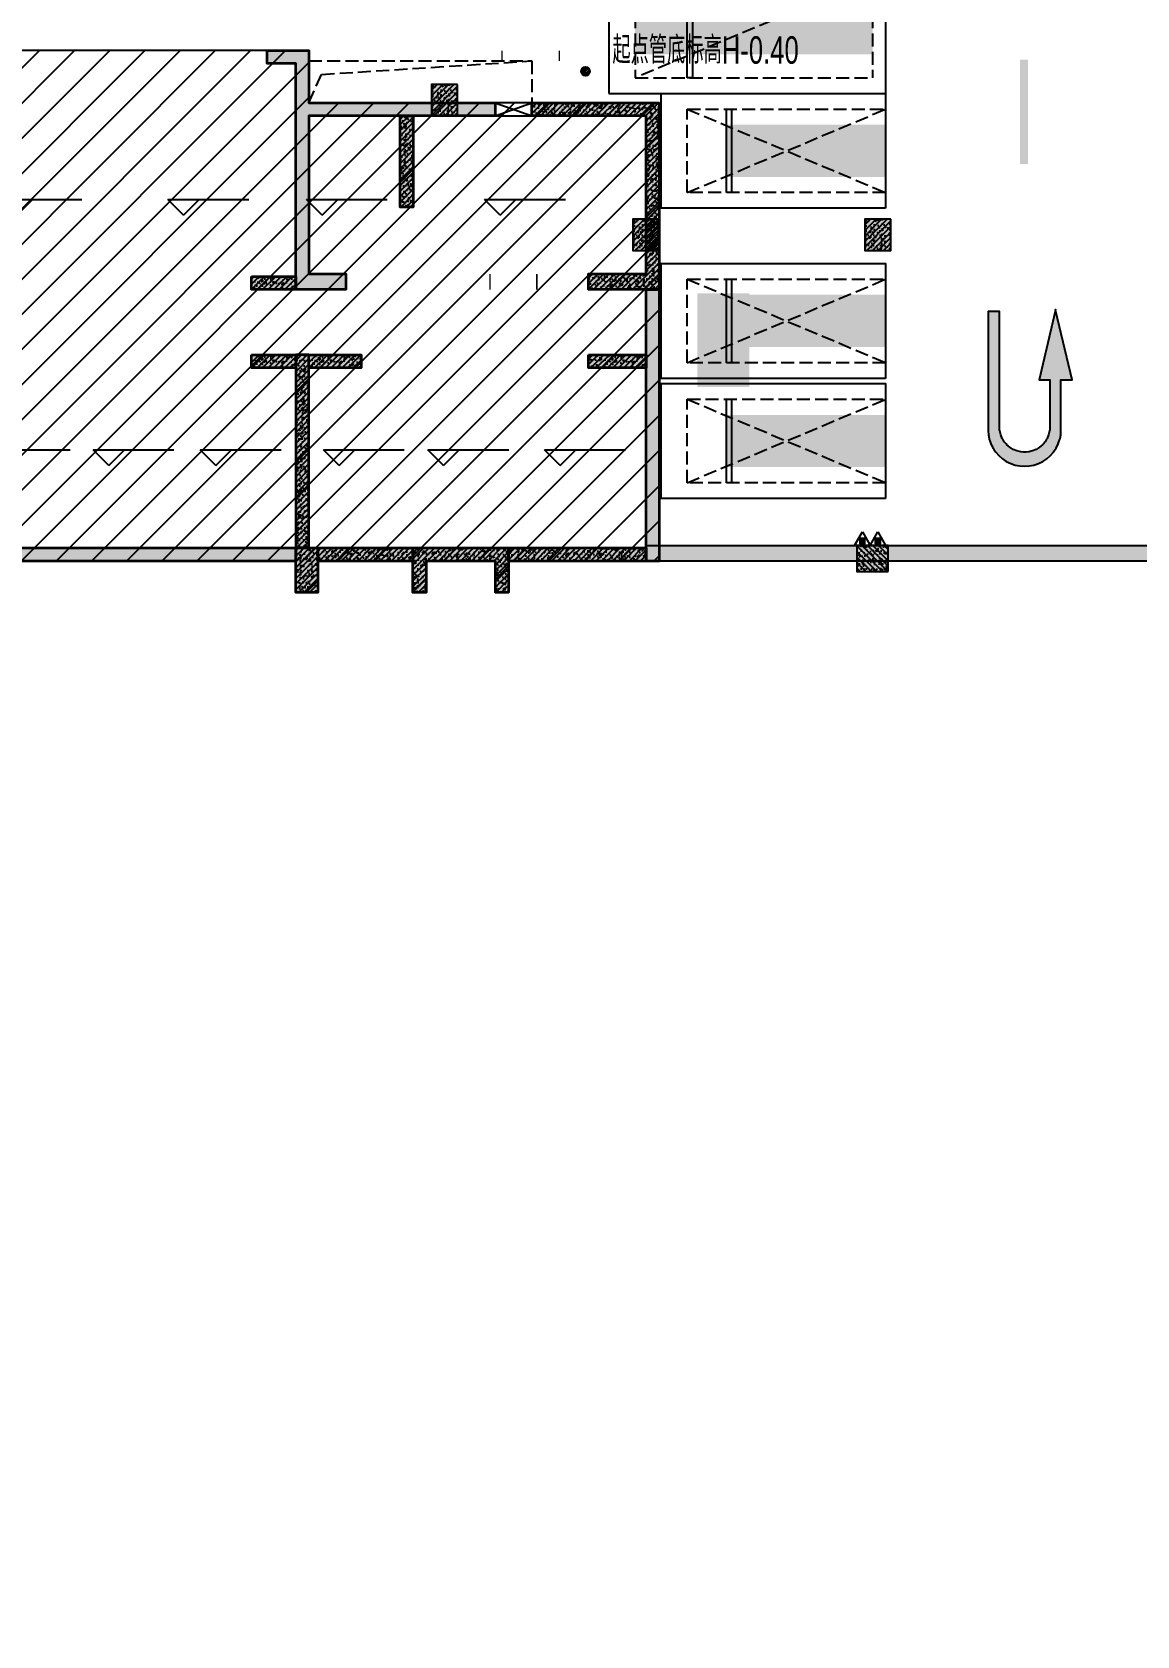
# Model space of a CAD drawing. Extents: x -1338203 to 1886333, y -783476 to 1038610.
# Drawn here: x 701105 to 722270, y -409445 to -378721 of the extents above; entities that cross this region are included whole.
import ezdxf

# ---------------------------------------------------------------- set-up
doc = ezdxf.new("R2010")
doc.units = 0
doc.header["$LTSCALE"] = 1000
doc.header["$MEASUREMENT"] = 0
for name, pattern in [('A-001-平面B2$0$__DASH', [0.35, 0.25, -0.1]), ('A-001-平面参照B2$0$A-001-平面参照B2$0$DASH', [0.35, 0.25, -0.1]), ('DASH', [0.35, 0.25, -0.1])]:
    doc.linetypes.add(name, pattern=pattern)
for name, color, linetype in [('A-001-平面参照B2$0$0A-O-HOLE', 52, 'Continuous'), ('A-001-车位参照B2$0$A-001-车位参照B2$0$0A-P-PKNG-CAR(A)', 43, 'Continuous'), ('A-001-车位参照B2$0$A-001-车位参照B2$0$0A-P-PKNG-CAR(B)', 21, 'Continuous'), ('A-14-平面B2$0$0A-A-SYMB-ELEV', 150, 'Continuous'), ('A-FIRE', 7, 'Continuous'), ('M001-预留预埋B2$0$0M-A-LD', 4, 'Continuous'), ('M14预留预埋-B2$0$0M-A-JGLD', 3, 'Continuous'), ('M14预留预埋-B2$0$0M-A-LD', 4, 'Continuous'), ('p-a-core', 1, 'Continuous'), ('p-a-mini', 150, 'Continuous'), ('p-a-regular', 5, 'Continuous'), ('S001地下二墙柱$0$0S-CW-HATCH', 251, 'Continuous'), ('S001地下二墙柱$0$0S-CW-HATCH-UP', 251, 'Continuous'), ('S001地下二墙柱$0$0S-CW-LINE', 72, 'Continuous'), ('S001地下二墙柱$0$S001地下二墙柱$0$0A-P-PKNG-STRP', 40, 'Continuous'), ('S001地下二墙柱$0$S001地下二墙柱$0$0S-CC-LINE', 52, 'Continuous'), ('S001地下二墙柱$0$S001地下二墙柱$0$0S-CW-HATCH', 251, 'Continuous'), ('S001地下二墙柱$0$S001地下二墙柱$0$0S-CW-HATCH-UP', 251, 'Continuous'), ('S14柱墙B2_B1$0$0S-CC-LINE', 52, 'Continuous'), ('S14柱墙B2_B1$0$0S-CW-HATCH', 251, 'Continuous'), ('S14柱墙B2_B1$0$0S-CW-HATCH-UP', 251, 'Continuous'), ('S14柱墙B2_B1$0$0S-CW-LINE', 72, 'Continuous'), ('S14柱墙B2_B1$0$0S-S-HOLE', 55, 'Continuous'), ('中心线', 42, 'Continuous'), ('地面指向箭头', 7, 'Continuous'), ('负二层消火栓$0$负二层消火栓$1$0P-EQUIP-FH', 7, 'Continuous'), ('负二层集水坑及排水沟$0$负二层集水坑及排水沟$0$0P-A-LEAD', 3, 'Continuous'), ('负二层集水坑及排水沟$0$负二层集水坑及排水沟$0$0P-ACC-FD', 7, 'Continuous')]:
    doc.layers.add(name, color=color, linetype=linetype)
doc.styles.add('负二层集水坑及排水沟$0$负二层集水坑及排水沟$0$AAD-TXT', font='AAD-TXT.shx', dxfattribs={"width": 0.7, "height": 3, "bigfont": 'AAD-HZTXT.shx'})
pattern_1 = [(45, (-537701.02, -383122.39), (-53.0330086, 53.0330086), []), (50, (-537701.02, -383122.39), (215.178055, -18.82564), [22.5, -247.5]), (355, (-537701.02, -383122.39), (-41.6254, 225.65764), [18, -198]), (100.4514, (-537683.09, -383123.96), (173.552815, 206.83186), [19.12206, -210.342634]), (46.1842, (-537701.02, -383062.4), (320.17231, -49.6557), [33.75, -371.25]), (96.6356, (-537674.34, -383066.53), (280.39881, 292.23536), [28.68309, -315.5139]), (351.1842, (-537701.02, -383062.4), (280.39858, 292.23558), [27, -297]), (21, (-537671.02, -383077.39), (179.072116, -120.785667), [22.5, -247.5]), (326, (-537671.02, -383077.39), (72.9946, 217.545014), [18, -198]), (71.4514, (-537656.1, -383087.45), (252.06679, 96.75915), [19.12206, -210.342634]), (37.5, (-537701.02, -383122.39), (3.647957, 99.868156), [0, -195.6, 0, -201, 0, -198.75]), (7.5, (-537701.02, -383122.39), (78.920861, 118.323514), [0, -114.6, 0, -191.1, 0, -75.75]), (327.5, (-537767.92, -383122.39), (160.146731, -6.7664615), [0, -75, 0, -234, 0, -310.5]), (317.5, (-537797.92, -383122.39), (174.95585, 30.031495), [0, -97.5, 0, -155.4, 0, -220.5])]
pattern_2 = [(45, (-2357018.905, -271025.844), (-53.0330086, 53.0330086), []), (50, (-2357018.9, -271025.84), (215.178055, -18.82564), [22.5, -247.5]), (355, (-2357018.9, -271025.84), (-41.6254, 225.65764), [18, -198]), (100.4514, (-2357000.97, -271027.41), (173.552815, 206.831863), [19.122057, -210.342634]), (46.1842, (-2357018.9, -270965.84), (320.172315, -49.655704), [33.75, -371.25]), (96.6356, (-2356992.22, -270969.98), (280.39881, 292.23536), [28.683086, -315.5139]), (351.1842, (-2357018.9, -270965.84), (280.398584, 292.23558), [27, -297]), (21, (-2356988.9, -270980.84), (179.072116, -120.785667), [22.5, -247.5]), (326, (-2356988.9, -270980.84), (72.9946, 217.545014), [18, -198]), (71.4514, (-2356973.98, -270990.9), (252.066789, 96.759149), [19.122057, -210.342634]), (37.5, (-2357018.905, -271025.844), (3.6479566, 99.8681561), [0, -195.6, 0, -201, 0, -198.75]), (7.5, (-2357018.9, -271025.84), (78.920861, 118.3235136), [0, -114.6, 0, -191.1, 0, -75.75]), (327.5, (-2357085.805, -271025.84), (160.1467309, -6.7664615), [0, -75, 0, -234, 0, -310.5]), (317.5, (-2357115.8, -271025.84), (174.955851, 30.031495), [0, -97.5, 0, -155.4, 0, -220.5])]

# ---------------------------------------------------------------- blocks, each defined once
blk = doc.blocks.new('A-14-平面B2')
at = {"layer": 'A-14-平面B2$0$0A-A-SYMB-ELEV'}
for p, q in [((36396, 1638), (37945, 1638)), ((36696, 1338), (36996, 1638)), ((39891, 1338), (39591, 1638)), ((39591, 1638), (41140, 1638)), ((39891, 1338), (40191, 1638)), ((42545, 1338), (42245, 1638)), ((42245, 1638), (43794, 1638)), ((42545, 1338), (42845, 1638)), ((45958, 1338), (45658, 1638)), ((45658, 1638), (47207, 1638)), ((45958, 1338), (46258, 1638)), ((36168, -3159), (37717, -3159)), ((38457, -3459), (38157, -3159)), ((38157, -3159), (39707, -3159)), ((38457, -3459), (38757, -3159)), ((40511, -3459), (40211, -3159)), ((40211, -3159), (41760, -3159)), ((40511, -3459), (40811, -3159)), ((42869, -3459), (42569, -3159)), ((42569, -3159), (44118, -3159)), ((42869, -3459), (43169, -3159)), ((44871, -3459), (44571, -3159)), ((44571, -3159), (46120, -3159)), ((44871, -3459), (45171, -3159)), ((47106, -3459), (46806, -3159)), ((46806, -3159), (48355, -3159)), ((47106, -3459), (47406, -3159))]:
    blk.add_line(p, q, dxfattribs=at)
blk = doc.blocks.new('A-001-主楼组合参照B2')
at = {"ltscale": 0.002}
h = blk.add_hatch(dxfattribs=at)
h.set_pattern_fill('ANSI31', color=8, scale=300)
h.set_pattern_definition([(45, (-290759.76, -7878.1), (-336.7596, 336.7596), [])])
h.paths.add_polyline_path([(66281, -186940), (66281, -185540), (62441, -185540), (62441, -181550), (55141, -181550), (55141, -185540), (51301, -185540), (51301, -186940), (44981, -186940), (44981, -185540), (41131, -185540), (41131, -181650), (37392, -181650), (37392, -179560), (38191, -179560), (38191, -176360), (41051, -176360), (41051, -174560), (42851, -174560), (42851, -173660), (46981, -173660), (46981, -172090), (50101, -172090), (50101, -174560), (67481, -174560), (67481, -172090), (70601, -172090), (70601, -174560), (76531, -174560), (76531, -176360), (79391, -176360), (79391, -179560), (80191, -179560), (80191, -182110), (81091, -182110), (81091, -185540), (72601, -185540), (72601, -186940)])
h.paths.add_polyline_path([(2291, -185540), (9781, -185540), (9781, -186540), (9631, -186540), (9631, -186940), (16251, -186940), (16251, -186540), (16101, -186540), (16101, -185540), (23691, -185540), (23691, -179560), (22891, -179560), (22891, -176360), (20031, -176360), (20031, -174560), (18231, -174560), (18231, -173660), (14101, -173660), (14101, -172090), (10981, -172090), (10981, -174560), (-6399, -174560), (-6399, -172090), (-9519, -172090), (-9519, -174560), (-15449, -174560), (-15449, -176360), (-18309, -176360), (-18309, -179560), (-19109, -179560), (-19109, -181610), (-20009, -181610), (-20009, -185540), (-11519, -185540), (-11519, -186540), (-11669, -186540), (-11669, -186940), (-5049, -186940), (-5049, -186540), (-5199, -186540), (-5199, -185540), (-1359, -185540), (-1359, -181550), (2291, -181550)])
h.paths.add_polyline_path([(-109959, -168806), (-109959, -173536), (-109709, -173536), (-103819, -173536), (-103819, -177236), (-99249, -177236), (-99249, -178036), (-92869, -178036), (-92869, -177236), (-71299, -177236), (-71299, -178036), (-64919, -178036), (-64919, -177236), (-54209, -177236), (-54209, -168806), (-59109, -168806), (-59109, -167906), (-62059, -167906), (-62059, -168806), (-64369, -168806), (-64369, -167456), (-66169, -167456), (-66169, -165386), (-69469, -165386), (-69469, -167386), (-71849, -167386), (-71849, -168806), (-82159, -168806), (-82159, -167906), (-85209, -167906), (-85209, -168806), (-92319, -168806), (-92319, -167386), (-94699, -167386), (-94699, -165386), (-97999, -165386), (-97999, -167456), (-99799, -167456), (-99799, -168806)])
h.paths.add_polyline_path([(-115664, -225244), (-115664, -225844), (-115414, -225844), (-115414, -225244), (-114084, -225244), (-114084, -225844), (-113834, -225844), (-113834, -225244), (-112009, -225244), (-112009, -225844), (-111589, -225844), (-111589, -225244), (-92909, -225244), (-92909, -225844), (-92489, -225844), (-92489, -225244), (-90664, -225244), (-90664, -225844), (-90414, -225844), (-90414, -225244), (-89084, -225244), (-89084, -225844), (-88834, -225844), (-88834, -225244), (-82964, -225244), (-82964, -225844), (-82714, -225844), (-82714, -225244), (-81384, -225244), (-81384, -225844), (-81134, -225844), (-81134, -225244), (-79309, -225244), (-79309, -225844), (-78889, -225844), (-78889, -225244), (-60209, -225244), (-60209, -225844), (-59789, -225844), (-59789, -225244), (-57964, -225244), (-57964, -225844), (-57714, -225844), (-57714, -225244), (-56384, -225244), (-56384, -225844), (-56134, -225844), (-56134, -225244), (-53249, -225244), (-53249, -216464), (-53249, -216464), (-56519, -216464), (-56519, -216464), (-59959, -216464), (-59959, -215464), (-67989, -215464), (-67989, -211894), (-71109, -211894), (-71109, -215464), (-79139, -215464), (-79139, -216464), (-81759, -216464), (-81759, -215464), (-83909, -215464), (-83909, -216464), (-86599, -216464), (-87849, -216464), (-92659, -216464), (-92659, -215464), (-100689, -215464), (-100689, -211894), (-103809, -211894), (-103809, -215464), (-111839, -215464), (-111839, -215464), (-114239, -215464), (-114239, -215464), (-116459, -215464), (-116459, -216464), (-118549, -216464), (-118549, -221294), (-119249, -221294), (-119249, -221894), (-118549, -221894), (-118549, -223844), (-119249, -223844), (-119249, -224444), (-118549, -224444), (-118549, -225244)])
h.paths.add_polyline_path([(-11949, -235160), (-15609, -235160), (-15609, -237714), (-16509, -237714), (-16509, -241140), (-8019, -241140), (-8019, -242140), (-8169, -242140), (-8169, -242540), (-1549, -242540), (-1549, -242140), (-1699, -242140), (-1699, -241140), (13281, -241140), (13281, -242140), (13131, -242140), (13131, -242540), (19751, -242540), (19751, -242140), (19601, -242140), (19601, -241140), (27191, -241140), (27191, -239340), (27191, -239340), (27191, -237140), (27191, -237140), (27191, -235250), (23441, -235250), (23441, -230950), (23441, -230160), (21531, -230160), (17601, -230160), (17602, -227690), (14482, -227690), (14481, -230160), (-2899, -230160), (-2899, -227690), (-6019, -227690), (-6019, -230160), (-9949, -230160), (-11949, -230160)])
h.paths.add_polyline_path([(67491, -237140), (67491, -235160), (71151, -235160), (71151, -234560), (73051, -234560), (73051, -230160), (77081, -230160), (77081, -227690), (80201, -227690), (80201, -230160), (97581, -230160), (97581, -227690), (100701, -227690), (100701, -230160), (104631, -230160), (106631, -230160), (106631, -231960), (109491, -231960), (109491, -235160), (110291, -235160), (110291, -237713), (111191, -237713), (111191, -241140), (102701, -241140), (102701, -242140), (102851, -242140), (102851, -242540), (96231, -242540), (96231, -242140), (96381, -242140), (96381, -241140), (81401, -241140), (81401, -242140), (81551, -242140), (81551, -242540), (74931, -242540), (74931, -242140), (75081, -242140), (75081, -241140), (67491, -241140), (67491, -239340)])
h.paths.add_polyline_path([(11811, -302465), (13796, -302220), (17696, -301741), (17394, -299289), (20491, -298908), (20793, -301359), (25884, -300733), (26493, -305676), (29133, -305351), (28525, -300408), (38043, -299237), (37741, -296785), (40838, -296404), (41140, -298856), (45040, -298376), (47025, -298132), (47636, -303094), (50474, -302745), (51268, -302647), (51580, -305181), (52178, -310042), (48297, -310519), (48118, -309060), (44465, -309509), (44588, -310502), (44736, -310484), (44785, -310881), (38215, -311689), (38166, -311292), (38315, -311274), (38193, -310281), (23325, -312111), (23447, -313103), (23596, -313085), (23645, -313482), (17074, -314290), (17025, -313893), (17174, -313875), (17052, -312883), (1787, -314761), (1909, -315753), (2058, -315735), (2107, -316132), (-4463, -316941), (-4512, -316544), (-4363, -316525), (-4485, -315533), (-12912, -316570), (-13331, -313165), (-12437, -313055), (-12507, -312490), (-12749, -310524), (-11955, -310427), (-12346, -307251), (-9507, -306901), (-9727, -305115), (-7940, -304896), (-8050, -304003), (-3951, -303497), (-4143, -301939), (-1046, -301558), (-745, -304010), (7186, -303034), (7796, -307996), (12421, -307427)])
h.paths.add_polyline_path([(118676, -301883), (118079, -297021), (118079, -297019), (118009, -296454), (117768, -294488), (116974, -294586), (116584, -291410), (113745, -291758), (113526, -289972), (111540, -290216), (107640, -290695), (107339, -288243), (104242, -288623), (104543, -291075), (87293, -293193), (86992, -290742), (83895, -291122), (84196, -293574), (80295, -294053), (78310, -294297), (78920, -299259), (76081, -299608), (75287, -299705), (75598, -302240), (76016, -305641), (83549, -304716), (83671, -305708), (83522, -305726), (83571, -306123), (90142, -305317), (90093, -304920), (89944, -304938), (89822, -303945), (104690, -302119), (104812, -303112), (104663, -303130), (104712, -303527), (111283, -302720), (111234, -302323), (111085, -302341), (110963, -301349), (114617, -300901), (114796, -302359)])
at = {"color": 3, "flags": 128}
blk.add_lwpolyline([(-78889, -225244), (-60209, -225244), (-60209, -225844), (-59789, -225844), (-59789, -225244), (-57964, -225244), (-57964, -225844), (-57714, -225844), (-57714, -225244), (-56384, -225244), (-56384, -225844), (-56134, -225844), (-56134, -225244), (-53249, -225244), (-53249, -216464), (-53249, -216464), (-53249, -216464), (-56519, -216464), (-56519, -216464), (-59959, -216464), (-59959, -215464), (-67989, -215464)], dxfattribs=at)
blk.add_blockref('A-14-平面B2', (-102249, -219953))
blk = doc.blocks.new('A-001-平面参照B2$0$B1楼板开洞')
at = {"layer": 'A-001-平面参照B2$0$0A-O-HOLE', "linetype": 'A-001-平面参照B2$0$A-001-平面参照B2$0$DASH'}
blk.add_lwpolyline([(-59959, -215663), (-55689, -215663), (-55689, -216463), (-59959, -216463)], close=True, dxfattribs=at)
blk.add_lwpolyline([(-59959, -216463), (-59717, -215920), (-55689, -215663)], dxfattribs=at)
blk = doc.blocks.new('A-001-平面参照B2')
blk.add_blockref('A-001-平面参照B2$0$B1楼板开洞', (0, 0))
blk = doc.blocks.new('负二层集水坑及排水沟$0$负二层集水坑及排水沟$0$$TwtSys$00000141')
for p, q in [((-94, 8), (-10, 92)), ((-94, 8), (-10, 92)), ((-87, -35), (35, 87)), ((-87, -35), (35, 87)), ((-66, -66), (66, 66)), ((-66, -66), (66, 66)), ((-32, -87), (88, 33)), ((-32, -87), (88, 33)), ((11, -92), (92, -11)), ((11, -92), (92, -11))]:
    blk.add_line(p, q)
blk.add_circle((0, 0), 94)
blk.add_circle((0, 0), 94)
blk = doc.blocks.new('负二层集水坑及排水沟')
at = {"layer": '负二层集水坑及排水沟$0$负二层集水坑及排水沟$0$0P-ACC-FD', "xscale": 0.9, "yscale": 0.9, "zscale": 0.9}
blk.add_blockref('负二层集水坑及排水沟$0$负二层集水坑及排水沟$0$$TwtSys$00000141', (-54659, -215863), dxfattribs=at)
at = {"layer": '负二层集水坑及排水沟$0$负二层集水坑及排水沟$0$0P-A-LEAD', "color": 7, "style": '负二层集水坑及排水沟$0$负二层集水坑及排水沟$0$AAD-TXT', "width": 0.7}
blk.add_text('起点管底标高H-0.40', height=525, dxfattribs=at).set_placement((-54143, -215716))
blk = doc.blocks.new('M14预留预埋-B2')
at = {"layer": 'M14预留预埋-B2$0$0M-A-JGLD', "elevation": 425}
blk.add_lwpolyline([(45860, 3240, 0, 0, 0), (46560, 3240, 30, 30, 0), (46560, 3490, 0, 0, 0), (45860, 3490, 30, 30, 0), (45860, 3240, 30, 30, 0)], format="xyseb", dxfattribs=at)
at = {"layer": 'M14预留预埋-B2$0$0M-A-LD'}
blk.add_lwpolyline([(46660, -91, 0, 0, 0), (45760, -91, 30, 30, 0), (45760, 209, 0, 0, 0), (46660, 209, 30, 30, 0), (46660, -91, 30, 30, 0)], format="xyseb", dxfattribs=at)
blk = doc.blocks.new('M001-预留预埋B2')
at = {"layer": 'M001-预留预埋B2$0$0M-A-LD', "elevation": 3000}
blk.add_lwpolyline([(-56259, -215663, 0, 0, 0), (-55159, -215663, 30, 30, 0), (-55159, -215463, 0, 0, 0), (-56259, -215463, 30, 30, 0), (-56259, -215663, 30, 30, 0)], format="xyseb", dxfattribs=at)
blk.add_blockref('M14预留预埋-B2', (-102249, -219953))
blk = doc.blocks.new('负二层消火栓$0$负二层消火栓$1$$TwtSys$00000546')
h = blk.add_hatch()
h.set_pattern_fill('ANSI31', color=256, scale=200, style=0)
h.set_pattern_definition([(45, (-38543.802, -6670.83), (-17.67767, 17.67767), [])])
h.paths.add_polyline_path([(-65, 174), (65, 174), (65, 44), (-65, 44)])
for points in [[(0, 344), (-198, 0), (198, 0)], [(-65, 174), (65, 174), (65, 44), (-65, 44)]]:
    blk.add_lwpolyline(points, close=True)
blk = doc.blocks.new('负二层消火栓')
at = {"layer": '负二层消火栓$0$负二层消火栓$1$0P-EQUIP-FH', "xscale": -0.75, "yscale": 0.75, "zscale": 0.75, "rotation": 8.65677929340336e-08}
for p in [(-49355, -224943), (-49058, -224943)]:
    blk.add_blockref('负二层消火栓$0$负二层消火栓$1$$TwtSys$00000546', p, dxfattribs=at)
blk = doc.blocks.new('S14柱墙B2_B1')
at = {"layer": 'S14柱墙B2_B1$0$0S-CW-HATCH'}
h = blk.add_hatch(color=256, dxfattribs=at)
h.dxf.hatch_style = 1
h.paths.add_polyline_path([(45860, 3240), (42290, 3240), (42290, 210), (43000, 210), (43000, -90), (42040, -90), (42040, 3400), (42040, 4240), (41490, 4240), (41490, 4490), (42290, 4490), (42290, 3490), (45860, 3490)])
h = blk.add_hatch(color=256, dxfattribs=at)
h.dxf.hatch_style = 1
h.paths.add_polyline_path([(49000, 3490), (49000, -90), (47650, -90), (47650, 210), (48750, 210), (48750, 3240), (46560, 3240), (46560, 3490)])
h = blk.add_hatch(color=256, dxfattribs=at)
h.dxf.hatch_style = 1
h.paths.add_polyline_path([(44040, 3240), (44290, 3240), (44290, 1490), (44040, 1490)])
h = blk.add_hatch(color=256, dxfattribs=at)
h.dxf.hatch_style = 1
h.paths.add_polyline_path([(41190, 160), (42040, 160), (42040, -90), (41190, -90)])
h = blk.add_hatch(color=256, dxfattribs=at)
h.dxf.hatch_style = 1
h.paths.add_polyline_path([(48750, -5290), (48750, -90), (49000, -90), (49000, -5290)])
h = blk.add_hatch(color=256, dxfattribs=at)
h.dxf.hatch_style = 1
h.paths.add_polyline_path([(41190, -1340), (42040, -1340), (42040, -1590), (41190, -1590)])
h = blk.add_hatch(color=256, dxfattribs=at)
h.dxf.hatch_style = 1
h.paths.add_polyline_path([(42290, -5040), (42290, -1340), (42040, -1340), (42040, -5040)])
h = blk.add_hatch(color=256, dxfattribs=at)
h.dxf.hatch_style = 1
h.paths.add_polyline_path([(42290, -1340), (43290, -1340), (43290, -1590), (42290, -1590)])
h = blk.add_hatch(color=256, dxfattribs=at)
h.dxf.hatch_style = 1
h.paths.add_polyline_path([(47650, -1340), (48750, -1340), (48750, -1590), (47650, -1590)])
h = blk.add_hatch(color=256, dxfattribs=at)
h.dxf.hatch_style = 1
h.paths.add_polyline_path([(36540, -5040), (42040, -5040), (42040, -5290), (36540, -5290)])
h = blk.add_hatch(color=256, dxfattribs=at)
h.dxf.hatch_style = 1
h.paths.add_polyline_path([(42040, -5040), (42460, -5040), (42460, -5890), (42040, -5890)])
h = blk.add_hatch(color=256, dxfattribs=at)
h.dxf.hatch_style = 1
h.paths.add_polyline_path([(42460, -5040), (44285, -5040), (44285, -5290), (42460, -5290)])
h = blk.add_hatch(color=256, dxfattribs=at)
h.dxf.hatch_style = 1
h.paths.add_polyline_path([(46115, -5890), (45865, -5890), (45865, -5290), (45200, -5290), (44535, -5290), (44535, -5890), (44285, -5890), (44285, -5040), (45200, -5040), (46115, -5040)])
h = blk.add_hatch(color=256, dxfattribs=at)
h.dxf.hatch_style = 1
h.paths.add_polyline_path([(46115, -5040), (48750, -5040), (48750, -5290), (46115, -5290)])
at = {"layer": 'S14柱墙B2_B1$0$0S-CW-HATCH-UP'}
h = blk.add_hatch(dxfattribs=at)
h.set_pattern_fill('钢筋混凝土', color=256, scale=30)
h.set_pattern_definition([(45, (-586835.16, -495521.72), (-53.0330086, 53.0330086), []), (50, (-586835.16, -495521.72), (215.178055, -18.82564), [22.5, -247.5]), (355, (-586835.16, -495521.72), (-41.6254, 225.65764), [18, -198]), (100.4514, (-586817.23, -495523.3), (173.552815, 206.83186), [19.122057, -210.342634]), (46.1842, (-586835.16, -495461.72), (320.172315, -49.6557), [33.75, -371.25]), (96.6356, (-586808.48, -495465.86), (280.39881, 292.23536), [28.68309, -315.5139]), (351.1842, (-586835.16, -495461.72), (280.39858, 292.23558), [27, -297]), (21, (-586805.16, -495476.72), (179.072116, -120.785667), [22.5, -247.5]), (326, (-586805.16, -495476.72), (72.9946, 217.545014), [18, -198]), (71.4514, (-586790.24, -495486.79), (252.06679, 96.75915), [19.122057, -210.342634]), (37.5, (-586835.16, -495521.72), (3.6479566, 99.868156), [0, -195.6, 0, -201, 0, -198.75]), (7.5, (-586835.16, -495521.72), (78.920861, 118.323514), [0, -114.6, 0, -191.1, 0, -75.75]), (327.5, (-586902.06, -495521.72), (160.146731, -6.7664615), [0, -75, 0, -234, 0, -310.5]), (317.5, (-586932.06, -495521.72), (174.95585, 30.031495), [0, -97.5, 0, -155.4, 0, -220.5])])
h.paths.add_polyline_path([(45860, 3240), (42290, 3240), (42290, 210), (43000, 210), (43000, -90), (42040, -90), (42040, 3400), (42040, 4240), (41490, 4240), (41490, 4490), (42290, 4490), (42290, 3490), (45860, 3490)])
h = blk.add_hatch(dxfattribs=at)
h.set_pattern_fill('钢筋混凝土', color=256, scale=30)
h.set_pattern_definition([(45, (-537701.02, -383122.39), (-53.0330086, 53.0330086), []), (50, (-537701.02, -383122.39), (215.178055, -18.82564), [22.5, -247.5]), (355, (-537701.02, -383122.39), (-41.6254, 225.65764), [18, -198]), (100.4514, (-537683.09, -383123.96), (173.552815, 206.83186), [19.12206, -210.342634]), (46.1842, (-537701.02, -383062.4), (320.17231, -49.6557), [33.75, -371.25]), (96.6356, (-537674.34, -383066.53), (280.39881, 292.23536), [28.68309, -315.5139]), (351.1842, (-537701.02, -383062.4), (280.39858, 292.23558), [27, -297]), (21, (-537671.02, -383077.39), (179.072116, -120.785667), [22.5, -247.5]), (326, (-537671.02, -383077.39), (72.9946, 217.545014), [18, -198]), (71.4514, (-537656.1, -383087.45), (252.06679, 96.75915), [19.12206, -210.342634]), (37.5, (-537701.02, -383122.39), (3.647957, 99.868156), [0, -195.6, 0, -201, 0, -198.75]), (7.5, (-537701.02, -383122.39), (78.920861, 118.323514), [0, -114.6, 0, -191.1, 0, -75.75]), (327.5, (-537767.92, -383122.39), (160.146731, -6.7664615), [0, -75, 0, -234, 0, -310.5]), (317.5, (-537797.92, -383122.39), (174.95585, 30.031495), [0, -97.5, 0, -155.4, 0, -220.5])])
h.paths.add_polyline_path([(49000, 3490), (49000, -90), (47650, -90), (47650, 210), (48750, 210), (48750, 3240), (46560, 3240), (46560, 3490)])
h = blk.add_hatch(dxfattribs=at)
h.set_pattern_fill('钢筋混凝土', color=256, scale=30)
h.set_pattern_definition([(45, (-2301248.905, -156263.83), (-53.0330086, 53.0330086), []), (50, (-2301248.9, -156263.83), (215.178055, -18.82564), [22.5, -247.5]), (355, (-2301248.9, -156263.83), (-41.6254, 225.65764), [18, -198]), (100.4514, (-2301230.97, -156265.4), (173.552815, 206.831863), [19.122057, -210.342634]), (46.1842, (-2301248.9, -156203.83), (320.172315, -49.655704), [33.75, -371.25]), (96.6356, (-2301222.22, -156207.97), (280.39881, 292.23536), [28.683086, -315.5139]), (351.1842, (-2301248.9, -156203.83), (280.398584, 292.23558), [27, -297]), (21, (-2301218.9, -156218.83), (179.072116, -120.785667), [22.5, -247.5]), (326, (-2301218.9, -156218.83), (72.9946, 217.545014), [18, -198]), (71.4514, (-2301203.98, -156228.9), (252.066789, 96.759149), [19.122057, -210.342634]), (37.5, (-2301248.905, -156263.83), (3.6479566, 99.8681561), [0, -195.6, 0, -201, 0, -198.75]), (7.5, (-2301248.9, -156263.83), (78.920861, 118.3235136), [0, -114.6, 0, -191.1, 0, -75.75]), (327.5, (-2301315.805, -156263.83), (160.1467309, -6.7664615), [0, -75, 0, -234, 0, -310.5]), (317.5, (-2301345.8, -156263.83), (174.955851, 30.031495), [0, -97.5, 0, -155.4, 0, -220.5])])
h.paths.add_polyline_path([(44040, 3240), (44290, 3240), (44290, 1490), (44040, 1490)])
h = blk.add_hatch(dxfattribs=at)
h.set_pattern_fill('钢筋混凝土', color=256, scale=30)
h.set_pattern_definition([(45, (-2304218.905, -265825.844), (-53.0330086, 53.0330086), []), (50, (-2304218.9, -265825.84), (215.178055, -18.82564), [22.5, -247.5]), (355, (-2304218.9, -265825.84), (-41.6254, 225.65764), [18, -198]), (100.4514, (-2304200.97, -265827.41), (173.552815, 206.831863), [19.122057, -210.342634]), (46.1842, (-2304218.9, -265765.84), (320.172315, -49.655704), [33.75, -371.25]), (96.6356, (-2304192.22, -265769.98), (280.39881, 292.23536), [28.683086, -315.5139]), (351.1842, (-2304218.9, -265765.84), (280.398584, 292.23558), [27, -297]), (21, (-2304188.9, -265780.84), (179.072116, -120.785667), [22.5, -247.5]), (326, (-2304188.9, -265780.84), (72.9946, 217.545014), [18, -198]), (71.4514, (-2304173.98, -265790.9), (252.066789, 96.759149), [19.122057, -210.342634]), (37.5, (-2304218.905, -265825.844), (3.6479566, 99.8681561), [0, -195.6, 0, -201, 0, -198.75]), (7.5, (-2304218.9, -265825.84), (78.920861, 118.3235136), [0, -114.6, 0, -191.1, 0, -75.75]), (327.5, (-2304285.805, -265825.84), (160.1467309, -6.7664615), [0, -75, 0, -234, 0, -310.5]), (317.5, (-2304315.8, -265825.84), (174.955851, 30.031495), [0, -97.5, 0, -155.4, 0, -220.5])])
h.paths.add_polyline_path([(41190, 160), (42040, 160), (42040, -90), (41190, -90)])
h = blk.add_hatch(dxfattribs=at)
h.set_pattern_fill('钢筋混凝土', color=256, scale=30)
h.set_pattern_definition(pattern_1)
h.paths.add_polyline_path([(48750, -5290), (48750, -90), (49000, -90), (49000, -5290)])
h = blk.add_hatch(dxfattribs=at)
h.set_pattern_fill('钢筋混凝土', color=256, scale=30)
h.set_pattern_definition([(45, (-2304218.905, -267325.844), (-53.0330086, 53.0330086), []), (50, (-2304218.9, -267325.84), (215.178055, -18.82564), [22.5, -247.5]), (355, (-2304218.9, -267325.84), (-41.6254, 225.65764), [18, -198]), (100.4514, (-2304200.97, -267327.41), (173.552815, 206.831863), [19.122057, -210.342634]), (46.1842, (-2304218.9, -267265.84), (320.172315, -49.655704), [33.75, -371.25]), (96.6356, (-2304192.22, -267269.98), (280.39881, 292.23536), [28.683086, -315.5139]), (351.1842, (-2304218.9, -267265.84), (280.398584, 292.23558), [27, -297]), (21, (-2304188.9, -267280.84), (179.072116, -120.785667), [22.5, -247.5]), (326, (-2304188.9, -267280.84), (72.9946, 217.545014), [18, -198]), (71.4514, (-2304173.98, -267290.9), (252.066789, 96.759149), [19.122057, -210.342634]), (37.5, (-2304218.905, -267325.844), (3.6479566, 99.8681561), [0, -195.6, 0, -201, 0, -198.75]), (7.5, (-2304218.9, -267325.84), (78.920861, 118.3235136), [0, -114.6, 0, -191.1, 0, -75.75]), (327.5, (-2304285.805, -267325.84), (160.1467309, -6.7664615), [0, -75, 0, -234, 0, -310.5]), (317.5, (-2304315.8, -267325.84), (174.955851, 30.031495), [0, -97.5, 0, -155.4, 0, -220.5])])
h.paths.add_polyline_path([(41190, -1340), (42040, -1340), (42040, -1590), (41190, -1590)])
h = blk.add_hatch(dxfattribs=at)
h.set_pattern_fill('钢筋混凝土', color=256, scale=30)
h.set_pattern_definition([(45, (-511711.02, -383122.39), (-53.033009, 53.033009), []), (50, (-511711.02, -383122.39), (215.178055, -18.82564), [22.5, -247.5]), (355, (-511711.02, -383122.39), (-41.6254, 225.65764), [18, -198]), (100.4514, (-511693.09, -383123.96), (173.552815, 206.83186), [19.12206, -210.342634]), (46.1842, (-511711.02, -383062.4), (320.17231, -49.6557), [33.75, -371.25]), (96.6356, (-511684.34, -383066.53), (280.39881, 292.23536), [28.68309, -315.5139]), (351.1842, (-511711.02, -383062.4), (280.39858, 292.23558), [27, -297]), (21, (-511681.02, -383077.39), (179.072116, -120.785667), [22.5, -247.5]), (326, (-511681.02, -383077.39), (72.9946, 217.54501), [18, -198]), (71.4514, (-511666.1, -383087.45), (252.06679, 96.75915), [19.12206, -210.342634]), (37.5, (-511711.02, -383122.39), (3.647957, 99.868156), [0, -195.6, 0, -201, 0, -198.75]), (7.5, (-511711.02, -383122.39), (78.920861, 118.323514), [0, -114.6, 0, -191.1, 0, -75.75]), (327.5, (-511777.92, -383122.39), (160.146731, -6.7664615), [0, -75, 0, -234, 0, -310.5]), (317.5, (-511807.92, -383122.39), (174.95585, 30.031495), [0, -97.5, 0, -155.4, 0, -220.5])])
h.paths.add_polyline_path([(42290, -5040), (42290, -1340), (42040, -1340), (42040, -5040)])
h = blk.add_hatch(dxfattribs=at)
h.set_pattern_fill('钢筋混凝土', color=256, scale=30)
h.set_pattern_definition([(45, (-2303118.905, -267325.844), (-53.0330086, 53.0330086), []), (50, (-2303118.9, -267325.84), (215.178055, -18.82564), [22.5, -247.5]), (355, (-2303118.9, -267325.84), (-41.6254, 225.65764), [18, -198]), (100.4514, (-2303100.97, -267327.41), (173.552815, 206.831863), [19.122057, -210.342634]), (46.1842, (-2303118.9, -267265.84), (320.172315, -49.655704), [33.75, -371.25]), (96.6356, (-2303092.22, -267269.98), (280.39881, 292.23536), [28.683086, -315.5139]), (351.1842, (-2303118.9, -267265.84), (280.398584, 292.23558), [27, -297]), (21, (-2303088.9, -267280.84), (179.072116, -120.785667), [22.5, -247.5]), (326, (-2303088.9, -267280.84), (72.9946, 217.545014), [18, -198]), (71.4514, (-2303073.98, -267290.9), (252.066789, 96.759149), [19.122057, -210.342634]), (37.5, (-2303118.905, -267325.844), (3.6479566, 99.8681561), [0, -195.6, 0, -201, 0, -198.75]), (7.5, (-2303118.9, -267325.84), (78.920861, 118.3235136), [0, -114.6, 0, -191.1, 0, -75.75]), (327.5, (-2303185.805, -267325.84), (160.1467309, -6.7664615), [0, -75, 0, -234, 0, -310.5]), (317.5, (-2303215.8, -267325.84), (174.955851, 30.031495), [0, -97.5, 0, -155.4, 0, -220.5])])
h.paths.add_polyline_path([(42290, -1340), (43290, -1340), (43290, -1590), (42290, -1590)])
h = blk.add_hatch(dxfattribs=at)
h.set_pattern_fill('钢筋混凝土', color=256, scale=30)
h.set_pattern_definition([(45, (-2297508.905, -267325.844), (-53.0330086, 53.0330086), []), (50, (-2297508.9, -267325.84), (215.178055, -18.82564), [22.5, -247.5]), (355, (-2297508.9, -267325.84), (-41.6254, 225.65764), [18, -198]), (100.4514, (-2297490.97, -267327.41), (173.552815, 206.831863), [19.122057, -210.342634]), (46.1842, (-2297508.9, -267265.84), (320.172315, -49.655704), [33.75, -371.25]), (96.6356, (-2297482.22, -267269.98), (280.39881, 292.23536), [28.683086, -315.5139]), (351.1842, (-2297508.9, -267265.84), (280.398584, 292.23558), [27, -297]), (21, (-2297478.9, -267280.84), (179.072116, -120.785667), [22.5, -247.5]), (326, (-2297478.9, -267280.84), (72.9946, 217.545014), [18, -198]), (71.4514, (-2297463.98, -267290.9), (252.066789, 96.759149), [19.122057, -210.342634]), (37.5, (-2297508.905, -267325.844), (3.6479566, 99.8681561), [0, -195.6, 0, -201, 0, -198.75]), (7.5, (-2297508.9, -267325.84), (78.920861, 118.3235136), [0, -114.6, 0, -191.1, 0, -75.75]), (327.5, (-2297575.805, -267325.84), (160.1467309, -6.7664615), [0, -75, 0, -234, 0, -310.5]), (317.5, (-2297605.8, -267325.84), (174.955851, 30.031495), [0, -97.5, 0, -155.4, 0, -220.5])])
h.paths.add_polyline_path([(47650, -1340), (48750, -1340), (48750, -1590), (47650, -1590)])
h = blk.add_hatch(dxfattribs=at)
h.set_pattern_fill('钢筋混凝土', color=256, scale=30)
h.set_pattern_definition(pattern_2)
h.paths.add_polyline_path([(36540, -5040), (42040, -5040), (42040, -5290), (36540, -5290)])
h = blk.add_hatch(dxfattribs=at)
h.set_pattern_fill('钢筋混凝土', color=256, scale=30)
h.set_pattern_definition([(45, (0, 0), (-53.03301, 53.03301), []), (50, (0, 0), (215.17805, -18.82564), [22.5, -247.5]), (355, (0, 0), (-41.6254, 225.6576), [18, -198]), (100.4514, (17.93, -1.57), (173.5528, 206.8319), [19.1221, -210.3426]), (46.1842, (0, 60), (320.1723, -49.6557), [33.75, -371.25]), (96.6356, (26.68, 55.86), (280.3988, 292.2354), [28.683, -315.514]), (351.1842, (0, 60), (280.3986, 292.2356), [27, -297]), (21, (30, 45), (179.0721, -120.7857), [22.5, -247.5]), (326, (30, 45), (72.9946, 217.545), [18, -198]), (71.4514, (44.92, 34.93), (252.0668, 96.7591), [19.1221, -210.3426]), (37.5, (0, 0), (3.64796, 99.86816), [0, -195.6, 0, -201, 0, -198.75]), (7.5, (0, 0), (78.92086, 118.32351), [0, -114.6, 0, -191.1, 0, -75.75]), (327.5, (-66.9, 0), (160.14673, -6.76646), [0, -75, 0, -234, 0, -310.5]), (317.5, (-96.9, 0), (174.95585, 30.0315), [0, -97.5, 0, -155.4, 0, -220.5])])
h.paths.add_polyline_path([(42040, -5040), (42460, -5040), (42460, -5890), (42040, -5890)])
h = blk.add_hatch(dxfattribs=at)
h.set_pattern_fill('钢筋混凝土', color=256, scale=30)
h.set_pattern_definition(pattern_2)
h.paths.add_polyline_path([(42460, -5040), (44285, -5040), (44285, -5290), (42460, -5290)])
h = blk.add_hatch(dxfattribs=at)
h.set_pattern_fill('钢筋混凝土', color=256, scale=30)
h.set_pattern_definition(pattern_1)
h.paths.add_polyline_path([(46115, -5890), (45865, -5890), (45865, -5290), (45200, -5290), (44535, -5290), (44535, -5890), (44285, -5890), (44285, -5040), (45200, -5040), (46115, -5040)])
h = blk.add_hatch(dxfattribs=at)
h.set_pattern_fill('钢筋混凝土', color=256, scale=30)
h.set_pattern_definition(pattern_2)
h.paths.add_polyline_path([(46115, -5040), (48750, -5040), (48750, -5290), (46115, -5290)])
at = {"layer": 'S14柱墙B2_B1$0$0S-CC-LINE', "lineweight": 35}
blk.add_lwpolyline([(42040, -5040), (42460, -5040), (42460, -5890), (42040, -5890)], close=True, dxfattribs=at)
at = {"layer": 'S14柱墙B2_B1$0$0S-CW-LINE', "lineweight": 35}
for points in [[(45860, 3240), (42290, 3240), (42290, 210), (43000, 210), (43000, -90), (42040, -90), (42040, 3400), (42040, 4240), (41490, 4240), (41490, 4490), (42290, 4490), (42290, 3490), (45860, 3490)], [(49000, 3490), (49000, -90), (47650, -90), (47650, 210), (48750, 210), (48750, 3240), (46560, 3240), (46560, 3490)], [(44040, 3240), (44290, 3240), (44290, 1490), (44040, 1490)], [(41190, 160), (42040, 160), (42040, -90), (41190, -90)], [(48750, -5290), (48750, -90), (49000, -90), (49000, -5290)], [(41190, -1340), (42040, -1340), (42040, -1590), (41190, -1590)], [(42290, -5040), (42290, -1340), (42040, -1340), (42040, -5040)], [(42290, -1340), (43290, -1340), (43290, -1590), (42290, -1590)], [(47650, -1340), (48750, -1340), (48750, -1590), (47650, -1590)], [(36540, -5040), (42040, -5040), (42040, -5290), (36540, -5290)], [(42460, -5040), (44285, -5040), (44285, -5290), (42460, -5290)], [(46115, -5890), (45865, -5890), (45865, -5290), (45200, -5290), (44535, -5290), (44535, -5890), (44285, -5890), (44285, -5040), (45200, -5040), (46115, -5040)], [(46115, -5040), (48750, -5040), (48750, -5290), (46115, -5290)]]:
    blk.add_lwpolyline(points, close=True, dxfattribs=at)
at = {"layer": 'S14柱墙B2_B1$0$0S-S-HOLE'}
blk.add_lwpolyline([(45860, 3240), (46560, 3240), (46560, 3490), (45860, 3490)], close=True, dxfattribs=at)
at = {"layer": 'S14柱墙B2_B1$0$0S-S-HOLE', "flags": 128}
for points in [[(45860, 3240), (46560, 3490)], [(45860, 3490), (46560, 3240)]]:
    blk.add_lwpolyline(points, dxfattribs=at)
blk = doc.blocks.new('S001地下二墙柱')
at = {"layer": 'S001地下二墙柱$0$0S-CW-HATCH'}
h = blk.add_hatch(color=256, dxfattribs=at)
h.dxf.hatch_style = 1
h.paths.add_polyline_path([(-53499, -224943), (-14809, -224943), (-14809, -225243), (-53499, -225243)])
at = {"layer": 'S001地下二墙柱$0$0S-CW-HATCH-UP'}
h = blk.add_hatch(dxfattribs=at)
h.set_pattern_fill('钢筋混凝土', color=256, scale=30)
h.set_pattern_definition([(45, (-517247.39, -8359.694), (-53.033009, 53.033009), []), (50, (-517247.39, -8359.7), (215.178055, -18.82564), [22.5, -247.5]), (355, (-517247.4, -8359.7), (-41.6254, 225.65764), [18, -198]), (100.4514, (-517229.46, -8361.26), (173.552815, 206.83186), [19.12206, -210.34263]), (46.1842, (-517247.4, -8299.7), (320.17231, -49.6557), [33.75, -371.25]), (96.6356, (-517220.7, -8303.83), (280.39881, 292.23536), [28.68309, -315.5139]), (351.1842, (-517247.4, -8299.7), (280.39858, 292.23558), [27, -297]), (21, (-517217.39, -8314.7), (179.072116, -120.78567), [22.5, -247.5]), (326, (-517217.4, -8314.7), (72.9946, 217.54501), [18, -198]), (71.4514, (-517202.47, -8324.76), (252.06679, 96.75915), [19.12206, -210.34263]), (37.5, (-517247.39, -8359.694), (3.647957, 99.868156), [0, -195.6, 0, -201, 0, -198.75]), (7.5, (-517247.39, -8359.69), (78.920861, 118.323514), [0, -114.6, 0, -191.1, 0, -75.75]), (327.5, (-517314.29, -8359.694), (160.146731, -6.766462), [0, -75, 0, -234, 0, -310.5]), (317.5, (-517344.29, -8359.7), (174.95585, 30.031495), [0, -97.5, 0, -155.4, 0, -220.5])])
h.paths.add_polyline_path([(-53499, -224943), (-14809, -224943), (-14809, -225243), (-53499, -225243)])
at = {"layer": 'S001地下二墙柱$0$S001地下二墙柱$0$0S-CW-HATCH'}
h = blk.add_hatch(color=256, dxfattribs=at)
h.dxf.hatch_style = 1
h.paths.add_polyline_path([(-57109, -216113), (-57609, -216113), (-57609, -216713), (-57109, -216713)])
h = blk.add_hatch(color=256, dxfattribs=at)
h.dxf.hatch_style = 1
h.paths.add_polyline_path([(-53249, -218693), (-53749, -218693), (-53749, -219293), (-53249, -219293)])
h = blk.add_hatch(color=256, dxfattribs=at)
h.dxf.hatch_style = 1
h.paths.add_polyline_path([(-48809, -218693), (-49309, -218693), (-49309, -219293), (-48809, -219293)])
h = blk.add_hatch(color=256, dxfattribs=at)
h.dxf.hatch_style = 1
h.paths.add_polyline_path([(-48859, -225443), (-48859, -224943), (-49459, -224943), (-49459, -225443)])
at = {"layer": 'S001地下二墙柱$0$S001地下二墙柱$0$0S-CW-HATCH-UP'}
h = blk.add_hatch(dxfattribs=at)
h.set_pattern_fill('钢筋混凝土', color=256, scale=30)
h.set_pattern_definition([(45, (-24798.04, -207161.76), (-53.03301, 53.03301), []), (50, (-24798.04, -207161.76), (215.1781, -18.8256), [22.5, -247.5]), (355, (-24798.04, -207161.76), (-41.6254, 225.6576), [18, -198]), (100.4514, (-24780.1, -207163.33), (173.5528, 206.8319), [19.122, -210.3426]), (46.1842, (-24798.04, -207101.76), (320.1723, -49.6557), [33.75, -371.25]), (96.6356, (-24771.36, -207105.9), (280.3988, 292.2354), [28.683, -315.514]), (351.1842, (-24798.04, -207101.76), (280.3986, 292.2356), [27, -297]), (21, (-24768.04, -207116.76), (179.0721, -120.7857), [22.5, -247.5]), (326, (-24768.04, -207116.76), (72.9946, 217.545), [18, -198]), (71.4514, (-24753.12, -207126.83), (252.0668, 96.7591), [19.122, -210.3426]), (37.5, (-24798.04, -207161.76), (3.64796, 99.86816), [0, -195.6, 0, -201, 0, -198.75]), (7.5, (-24798.04, -207161.76), (78.92086, 118.3235), [0, -114.6, 0, -191.1, 0, -75.75]), (327.5, (-24864.94, -207161.76), (160.14673, -6.76646), [0, -75, 0, -234, 0, -310.5]), (317.5, (-24894.94, -207161.76), (174.95585, 30.0315), [0, -97.5, 0, -155.4, 0, -220.5])])
h.paths.add_polyline_path([(-57109, -216113), (-57609, -216113), (-57609, -216713), (-57109, -216713)])
h = blk.add_hatch(dxfattribs=at)
h.set_pattern_fill('钢筋混凝土', color=256, scale=30)
h.set_pattern_definition([(45, (-20938.03, -209741.76), (-53.03301, 53.03301), []), (50, (-20938.03, -209741.76), (215.1781, -18.8256), [22.5, -247.5]), (355, (-20938.03, -209741.76), (-41.6254, 225.6576), [18, -198]), (100.4514, (-20920.1, -209743.33), (173.5528, 206.8319), [19.122, -210.3426]), (46.1842, (-20938.03, -209681.76), (320.1723, -49.6557), [33.75, -371.25]), (96.6356, (-20911.35, -209685.9), (280.3988, 292.2354), [28.683, -315.514]), (351.1842, (-20938.03, -209681.76), (280.3986, 292.2356), [27, -297]), (21, (-20908.03, -209696.76), (179.0721, -120.7857), [22.5, -247.5]), (326, (-20908.03, -209696.76), (72.9946, 217.545), [18, -198]), (71.4514, (-20893.1, -209706.83), (252.0668, 96.7591), [19.122, -210.3426]), (37.5, (-20938.03, -209741.76), (3.64796, 99.86816), [0, -195.6, 0, -201, 0, -198.75]), (7.5, (-20938.03, -209741.76), (78.92086, 118.3235), [0, -114.6, 0, -191.1, 0, -75.75]), (327.5, (-21004.93, -209741.76), (160.14673, -6.76646), [0, -75, 0, -234, 0, -310.5]), (317.5, (-21034.93, -209741.76), (174.95585, 30.0315), [0, -97.5, 0, -155.4, 0, -220.5])])
h.paths.add_polyline_path([(-53249, -218693), (-53749, -218693), (-53749, -219293), (-53249, -219293)])
h = blk.add_hatch(dxfattribs=at)
h.set_pattern_fill('钢筋混凝土', color=256, scale=30)
h.set_pattern_definition([(45, (-16498.03, -209741.76), (-53.03301, 53.03301), []), (50, (-16498.03, -209741.76), (215.1781, -18.8256), [22.5, -247.5]), (355, (-16498.03, -209741.76), (-41.6254, 225.6576), [18, -198]), (100.4514, (-16480.1, -209743.33), (173.5528, 206.8319), [19.122, -210.3426]), (46.1842, (-16498.03, -209681.76), (320.1723, -49.6557), [33.75, -371.25]), (96.6356, (-16471.35, -209685.9), (280.3988, 292.2354), [28.683, -315.514]), (351.1842, (-16498.03, -209681.76), (280.3986, 292.2356), [27, -297]), (21, (-16468.03, -209696.76), (179.0721, -120.7857), [22.5, -247.5]), (326, (-16468.03, -209696.76), (72.9946, 217.545), [18, -198]), (71.4514, (-16453.1, -209706.83), (252.0668, 96.7591), [19.122, -210.3426]), (37.5, (-16498.03, -209741.76), (3.64796, 99.86816), [0, -195.6, 0, -201, 0, -198.75]), (7.5, (-16498.03, -209741.76), (78.92086, 118.3235), [0, -114.6, 0, -191.1, 0, -75.75]), (327.5, (-16564.93, -209741.76), (160.14673, -6.76646), [0, -75, 0, -234, 0, -310.5]), (317.5, (-16594.93, -209741.76), (174.95585, 30.0315), [0, -97.5, 0, -155.4, 0, -220.5])])
h.paths.add_polyline_path([(-48809, -218693), (-49309, -218693), (-49309, -219293), (-48809, -219293)])
h = blk.add_hatch(dxfattribs=at)
h.set_pattern_fill('钢筋混凝土', color=256, scale=30, angle=-90)
h.set_pattern_definition([(315, (-39907.034, -257754.22), (53.03301, 53.03301), []), (320, (-39907.03, -257754.22), (-18.8256, -215.1781), [22.5, -247.5]), (265, (-39907.03, -257754.22), (225.6576, 41.6254), [18, -198]), (10.4514, (-39908.6, -257772.15), (206.8319, -173.5528), [19.122, -210.3426]), (316.1842, (-39847.03, -257754.22), (-49.6557, -320.1723), [33.75, -371.25]), (6.6356, (-39851.17, -257780.9), (292.2354, -280.3988), [28.683, -315.514]), (261.1842, (-39847.03, -257754.22), (292.2356, -280.3986), [27, -297]), (291, (-39862.03, -257784.22), (-120.7857, -179.0721), [22.5, -247.5]), (236, (-39862.03, -257784.22), (217.545, -72.9946), [18, -198]), (341.4514, (-39872.1, -257799.14), (96.7591, -252.0668), [19.122, -210.3426]), (307.5, (-39907.034, -257754.22), (99.86816, -3.64796), [0, -195.6, 0, -201, 0, -198.75]), (277.5, (-39907.03, -257754.22), (118.3235, -78.92086), [0, -114.6, 0, -191.1, 0, -75.75]), (237.5, (-39907.034, -257687.32), (-6.76646, -160.14673), [0, -75, 0, -234, 0, -310.5]), (227.5, (-39907.03, -257657.32), (30.0315, -174.95585), [0, -97.5, 0, -155.4, 0, -220.5])])
h.paths.add_polyline_path([(-48859, -225443), (-48859, -224943), (-49459, -224943), (-49459, -225443)])
at = {"layer": 'S001地下二墙柱$0$0S-CW-LINE'}
blk.add_lwpolyline([(-53499, -224943), (-14809, -224943), (-14809, -225243), (-53499, -225243)], close=True, dxfattribs=at)
at = {"layer": 'S001地下二墙柱$0$S001地下二墙柱$0$0S-CC-LINE', "color": 1}
for points in [[(-57109, -216113), (-57609, -216113), (-57609, -216713), (-57109, -216713)], [(-48809, -218693), (-49309, -218693), (-49309, -219293), (-48809, -219293)], [(-48859, -225443), (-48859, -224943), (-49459, -224943), (-49459, -225443)]]:
    blk.add_lwpolyline(points, close=True, dxfattribs=at)
at = {"layer": 'S001地下二墙柱$0$S001地下二墙柱$0$0S-CC-LINE', "color": 4}
blk.add_lwpolyline([(-53249, -218693), (-53749, -218693), (-53749, -219293), (-53249, -219293)], close=True, dxfattribs=at)
at = {"layer": 'S001地下二墙柱$0$S001地下二墙柱$0$0A-P-PKNG-STRP', "ltscale": 0.002}
blk.add_blockref('S14柱墙B2_B1', (-102249, -219953), dxfattribs=at)
blk = doc.blocks.new('JTDT')
at = {"layer": 'A-FIRE'}
h = blk.add_hatch(color=251, dxfattribs=at)
h.dxf.hatch_style = 1
h.paths.add_polyline_path([(189165, 82916), (189162, 82988), (189159, 82988), (189147, 83060), (189144, 83075), (189126, 83123), (189114, 83162), (189105, 83180), (189081, 83230), (189072, 83245), (189057, 83269), (189036, 83299), (189024, 83317), (189021, 83320), (189021, 83323), (188961, 83389), (188893, 83449), (188818, 83500), (188734, 83542), (188650, 83571), (188561, 83586), (188468, 83592), (188378, 83586), (188288, 83571), (188202, 83542), (188118, 83500), (188043, 83449), (187974, 83389), (187915, 83323), (187915, 83320), (187912, 83317), (187900, 83299), (187882, 83269), (187864, 83245), (187858, 83230), (187831, 83180), (187822, 83162), (187810, 83123), (187795, 83075), (187789, 83060), (187777, 82988), (187771, 82916), (187771, 82895), (187771, 82839), (187771, 81938), (187559, 81938), (187559, 81935), (187867, 80625), (187876, 80592), (187882, 80625), (188190, 81935), (187983, 81935), (187983, 81938), (187983, 82839), (187986, 82895), (187989, 82916), (188007, 82988), (188037, 83060), (188046, 83075), (188076, 83123), (188109, 83162), (188124, 83180), (188184, 83230), (188205, 83245), (188247, 83269), (188318, 83299), (188390, 83317), (188441, 83320), (188468, 83323), (188492, 83320), (188543, 83317), (188615, 83299), (188686, 83269), (188728, 83245), (188749, 83230), (188809, 83180), (188824, 83162), (188857, 83123), (188887, 83075), (188896, 83060), (188926, 82988), (188944, 82916), (188947, 82895), (188949, 82839), (188949, 80625), (189168, 80625), (189168, 82839), (189168, 82895)])
at = {"layer": '地面指向箭头', "color": 251, "linetype": 'Continuous'}
blk.add_lwpolyline([(189165, 82916), (189162, 82988), (189159, 82988), (189147, 83060), (189144, 83075), (189126, 83123), (189114, 83162), (189105, 83180), (189081, 83230), (189072, 83245), (189057, 83269), (189036, 83299), (189024, 83317), (189021, 83320), (189021, 83323), (188961, 83389), (188893, 83449), (188818, 83500), (188734, 83542), (188650, 83571), (188561, 83586), (188468, 83592), (188378, 83586), (188288, 83571), (188202, 83542), (188118, 83500), (188043, 83449), (187974, 83389), (187915, 83323), (187915, 83320), (187912, 83317), (187900, 83299), (187882, 83269), (187864, 83245), (187858, 83230), (187831, 83180), (187822, 83162), (187810, 83123), (187795, 83075), (187789, 83060), (187777, 82988), (187771, 82916), (187771, 82895), (187771, 82839), (187771, 81938), (187559, 81938), (187559, 81935), (187867, 80625), (187876, 80592), (187882, 80625), (188190, 81935), (187983, 81935), (187983, 81938), (187983, 82839), (187986, 82895), (187989, 82916), (188007, 82988), (188037, 83060), (188046, 83075), (188076, 83123), (188109, 83162), (188124, 83180), (188184, 83230), (188205, 83245), (188247, 83269), (188318, 83299), (188390, 83317), (188441, 83320), (188468, 83323), (188492, 83320), (188543, 83317), (188615, 83299), (188686, 83269), (188728, 83245), (188749, 83230), (188809, 83180), (188824, 83162), (188857, 83123), (188887, 83075), (188896, 83060), (188926, 82988), (188944, 82916), (188947, 82895), (188949, 82839), (188949, 80625), (189168, 80625), (189168, 82839), (189168, 82895), (189165, 82916)], dxfattribs=at)
blk = doc.blocks.new('A$C3d42903c')
at = {"layer": '中心线', "color": 251, "const_width": 150}
blk.add_lwpolyline([(307460, 149989), (307460, 147989)], dxfattribs=at)
at = {"layer": '地面指向箭头', "color": 251, "rotation": 180}
blk.add_blockref('JTDT', (495940, 225793), dxfattribs=at)
blk = doc.blocks.new('A-001-车位参照B2$0$A-001-车位参照B2$0$A$C43AE5A3B')
at = {"color": 241}
blk.add_lwpolyline([(400, 0), (400, 4300), (2600, 4300), (2600, 0)], close=True, dxfattribs=at)
at = {"color": 241, "linetype": 'DASH'}
for points in [[(700, 0), (700, 3800), (2300, 3800), (2300, 0), (700, 0)], [(2300, 3800), (700, 0)], [(700, 3800), (2300, 0)]]:
    blk.add_lwpolyline(points, dxfattribs=at)
at = {"color": 241}
blk.add_lwpolyline([(700, 3050), (2300, 3050), (2300, 2950), (700, 2950), (700, 3050)], dxfattribs=at)
at = {"layer": 'p-a-mini', "ltscale": 0.002, "const_width": 1000}
blk.add_lwpolyline([(1500, 3050), (1500, 0)], dxfattribs=at)
blk = doc.blocks.new('A-001-车位参照B2$0$A-001-车位参照B2$0$ddd')
for p, q in [((0, 2500), (5300, 2500)), ((0, 2500), (0, 0)), ((5300, 2500), (5300, 0)), ((0, 0), (5300, 0))]:
    blk.add_line(p, q)
at = {"linetype": 'A-001-平面B2$0$__DASH'}
for p, q in [((500, 2200), (500, 300)), ((500, 2200), (5050, 2200)), ((5050, 2200), (5050, 300)), ((500, 300), (5050, 300))]:
    blk.add_line(p, q, dxfattribs=at)
blk.add_lwpolyline([(5050, 2200), (500, 300)], dxfattribs=at)
blk.add_lwpolyline([(1500, 300), (1500, 2200), (1600, 2200), (1600, 300)], close=True)
at = {"layer": 'p-a-regular', "ltscale": 0.002, "const_width": 1000}
blk.add_lwpolyline([(5050, 1250), (500, 1250)], dxfattribs=at)

msp = doc.modelspace()

# ---------------------------------------------------------------- linework, layer by layer
at = {"layer": 'p-a-core', "color": 3, "ltscale": 0.002, "const_width": 1000, "elevation": -83050}
msp.add_lwpolyline([(714346.4, -383722.4), (714346.4, -385522.4)], dxfattribs=at)

# ---------------------------------------------------------------- block references
at = {"ltscale": 0.002}
for name, p in [('S001地下二墙柱', (766365.4, -163610.9)), ('A-001-主楼组合参照B2', (766365.4, -163610.9)), ('A-001-主楼组合参照B2', (766365.4, -163610.9)), ('负二层集水坑及排水沟', (766365.4, -163610.9)), ('M001-预留预埋B2', (766365.4, -163610.9)), ('负二层消火栓', (766365.4, -163610.9)), ('A$C3d42903c', (412646.2, -529238.7))]:
    msp.add_blockref(name, p, dxfattribs=at)
msp.add_blockref('A-001-平面参照B2', (766365.4, -163610.9))
at = {"color": 0, "ltscale": 0.002}
msp.add_blockref('M001-预留预埋B2', (766365.4, -163610.9), dxfattribs=at)
at = {"layer": 'A-001-车位参照B2$0$A-001-车位参照B2$0$0A-P-PKNG-CAR(A)', "linetype": 'Continuous', "rotation": 0.002723540608127228}
msp.add_blockref('A-001-车位参照B2$0$A-001-车位参照B2$0$ddd', (712156.6, -379896.5), dxfattribs=at)
at = {"layer": 'A-001-车位参照B2$0$A-001-车位参照B2$0$0A-P-PKNG-CAR(B)', "rotation": 90}
for p in [(717456.6, -382496.5), (717456.6, -385754.1), (717456.6, -388054.1)]:
    msp.add_blockref('A-001-车位参照B2$0$A-001-车位参照B2$0$A$C43AE5A3B', p, dxfattribs=at)

doc.saveas('drawing.dxf')
